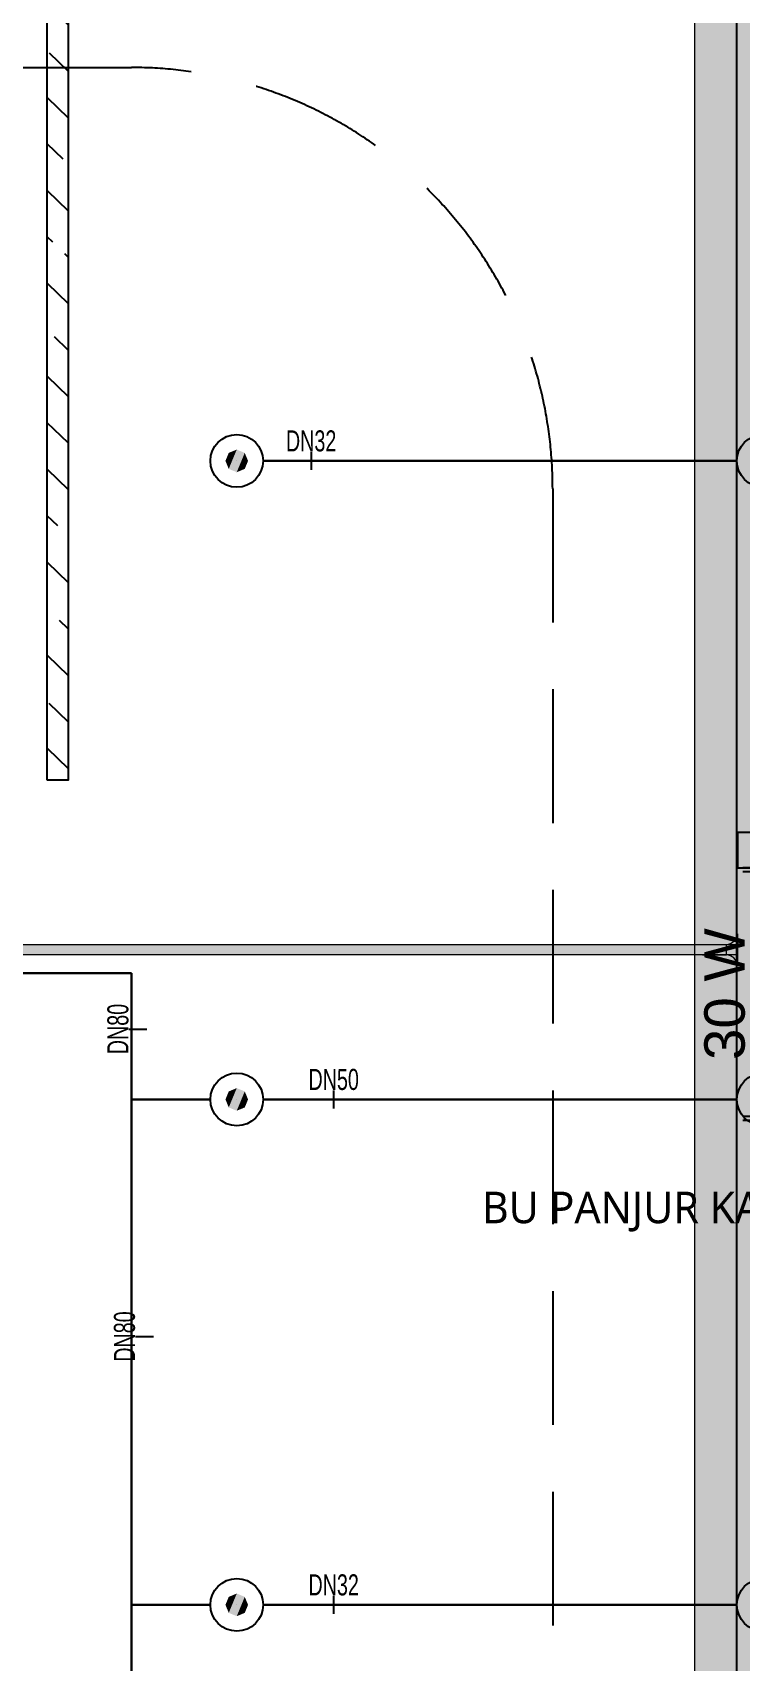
# Model space of a CAD drawing. Header units: millimetres. Extents: x -379292 to 1221486, y 92049 to 447512.
# Drawn here: x -118324 to -114963, y 164150 to 171884 of the extents above; entities that cross this region are included whole.
import ezdxf
from ezdxf import colors
from ezdxf.entities.mleader import LeaderData, LeaderLine
from ezdxf.enums import TextEntityAlignment as Align
from ezdxf.math import Vec2, Vec3

# ---------------------------------------------------------------- set-up
doc = ezdxf.new("R2010")
doc.units = ezdxf.units.MM
doc.linetypes.add('HIDDEN', pattern=[9.525, 6.35, -3.175])
for name, color, linetype in [('-M-YNGN-BORUID', 7, 'Continuous'), ('-M-YNGN-BORUUZUN', 7, 'Continuous'), ('-M-YNGN-BORUYUK', 7, 'Continuous'), ('-M-YNGN-SPR-YUK', 7, 'Continuous'), ('-M-YNGN-ZON4-CAP-', 7, 'Continuous'), ('-M-YNGN-ZON4-SPR-', 7, 'Continuous'), ('-M-YNGN-ZON6-CAP-', 7, 'Continuous'), ('-M-YNGN-ZON6-SPR-', 7, 'Continuous'), ('05_LOUVER TEXT', 2, 'Continuous'), ('05_SYMBOL', 2, 'Continuous'), ('08_LAMP', 4, 'Continuous'), ('E_CT_ZA', 6, 'Continuous')]:
    doc.layers.add(name, color=color, linetype=linetype)
doc.layers.add('-M-YNGN-SPR-CAPCIZGI', color=188, linetype='Continuous', plot=False)
for name, color, linetype, lineweight in [('-M-YNGN-ZON4', 3, 'SP', 30), ('-M-YNGN-ZON6', 2, 'SP', 30), ('E_CT_KA', 4, 'Continuous', 9), ('E_CT_KIRMIZI', 1, 'Continuous', 9)]:
    doc.layers.add(name, color=color, linetype=linetype, lineweight=lineweight)
doc.styles.add('CIZGI', font='tahoma.ttf', dxfattribs={"width": 0.8, "oblique": 20})
doc.styles.add('HCAD', font='HCAD.SHX', dxfattribs={"width": 0.8, "height": 0.2})
doc.styles.add('PIPESIZE', font='hcad.shx', dxfattribs={"width": 0.8})
doc.styles.add('SPR-NOT', font='romans.shx')
doc.styles.get("Standard").update_dxf_attribs({"font": 'segoeuil.ttf'})
doc.styles.add('YAZI-2', font='arial.ttf', dxfattribs={"height": 2})
doc.linetypes.add('SP', pattern='A,2,-0.1,["SP",CIZGI,S=0.14,R=0.2,X=0,Y=-0.07],-0.255', length=2.355)

# ---------------------------------------------------------------- blocks, each defined once
blk = doc.blocks.new('SP-C-UP-12')
at = {"ltscale": 10}
blk.add_line((0, 0), (0, 0), dxfattribs=at)
at = {"color": 1, "linetype": 'Continuous'}
blk.add_circle((0, 0), 12.5, dxfattribs=at)
at = {"ltscale": 10}
for points in [[(-5.37, 0), (-3.8, 3.8), (-3.8, -3.8), (0, 5.37)], [(-3.8, -3.8), (0, 5.37), (0, -5.37), (3.8, 3.8)], [(0, -5.37), (3.8, 3.8), (3.8, -3.8), (5.37, 0)]]:
    blk.add_solid(points, dxfattribs=at)
at = {"layer": '-M-YNGN-SPR-YUK', "style": 'SPR-NOT', "width": 0.5, "flags": 9}
for tag, p in [('YUK', (0, 17.77)), ('CAP', (0, 14.42)), ('TIP', (0.2, 10.78))]:
    blk.add_attdef(tag, text='', height=2.5, dxfattribs=at).set_placement(p, align=Align.MIDDLE_CENTER)
blk = doc.blocks.new('SPRKL100')
at = {"layer": '-M-YNGN-SPR-CAPCIZGI'}
blk.add_line((0, 0.431), (0, -0.431), dxfattribs=at)
at = {"layer": '-M-YNGN-BORUID', "color": 0, "style": 'HCAD', "width": 0.8, "flags": 1}
blk.add_attdef('DIC', text='', height=0.4, dxfattribs=at).set_placement((0, -1.693), align=Align.CENTER)
at = {"layer": '-M-YNGN-BORUUZUN', "color": 0, "style": 'HCAD', "width": 0.7}
blk.add_attdef('BOY', text='', height=0.8, dxfattribs=at).set_placement((0, -1.08), align=Align.CENTER)
at = {"layer": '-M-YNGN-BORUYUK', "color": 6, "style": 'PIPESIZE', "width": 0.8}
blk.add_attdef('YUK', text='', height=0.5, dxfattribs=at).set_placement((0, 1.866), align=Align.CENTER)
at = {"color": 0, "style": 'PIPESIZE', "width": 0.7}
blk.add_attdef('CAP', text='', height=1, dxfattribs=at).set_placement((0, 0.45), align=Align.CENTER)
blk = doc.blocks.new('A$C69E781E7')
at = {"layer": '-M-YNGN-ZON4', "ltscale": 500}
blk.add_line((-793.4, -7485.08), (-1018.4, -7485.08), dxfattribs=at)
at = {"layer": '-M-YNGN-ZON4-CAP-'}
ref = blk.add_blockref('SPRKL100', (-995.58, -7485.08), dxfattribs=dict(at, xscale=10, yscale=10, zscale=10))
ref.add_attrib('CAP', 'DN32', dxfattribs={"layer": '0', "color": 0, "height": 10, "style": 'PIPESIZE', "width": 0.7}).set_placement((-995.58, -7480.58), align=Align.CENTER)
at = {"layer": '-M-YNGN-ZON4-SPR-'}
for p in [(-1030.9, -7485.08), (-780.9, -7485.08)]:
    blk.add_blockref('SP-C-UP-12', p, dxfattribs=at)
blk = doc.blocks.new('A$C69E8D8A3')
at = {"layer": '-M-YNGN-ZON6', "ltscale": 500}
for p, q in [((-1888.51, 6524.38), (3763.99, 6524.38)), ((3763.99, 6524.38), (3763.99, 5278.03)), ((3801.49, 6464.38), (3763.99, 6464.38)), ((4051.49, 6464.38), (3826.49, 6464.38)), ((3801.49, 6224.38), (3763.99, 6224.38)), ((4051.49, 6224.38), (3826.49, 6224.38))]:
    blk.add_line(p, q, dxfattribs=at)
at = {"layer": '-M-YNGN-ZON6-CAP-'}
ref = blk.add_blockref('SPRKL100', (3767.03, 6497.8), dxfattribs=dict(at, xscale=10.00000000000001, yscale=10.00000000000001, zscale=10.00000000000001, rotation=90))
ref.add_attrib('CAP', 'DN80', dxfattribs={"layer": '0', "color": 0, "height": 10, "rotation": 90, "style": 'PIPESIZE', "width": 0.7}).set_placement((3762.53, 6497.8), align=Align.CENTER)
ref = blk.add_blockref('SPRKL100', (3860, 6464.38), dxfattribs=dict(at, xscale=10, yscale=10, zscale=10))
ref.add_attrib('CAP', 'DN50', dxfattribs={"layer": '0', "color": 0, "height": 10, "style": 'PIPESIZE', "width": 0.7}).set_placement((3860, 6468.88), align=Align.CENTER)
ref = blk.add_blockref('SPRKL100', (3770.15, 6351.79), dxfattribs=dict(at, xscale=10.00000000000001, yscale=10.00000000000001, zscale=10.00000000000001, rotation=90))
ref.add_attrib('CAP', 'DN80', dxfattribs={"layer": '0', "color": 0, "height": 10, "rotation": 90, "style": 'PIPESIZE', "width": 0.7}).set_placement((3765.65, 6351.79), align=Align.CENTER)
ref = blk.add_blockref('SPRKL100', (3860, 6224.38), dxfattribs=dict(at, xscale=10, yscale=10, zscale=10))
ref.add_attrib('CAP', 'DN32', dxfattribs={"layer": '0', "color": 0, "height": 10, "style": 'PIPESIZE', "width": 0.7}).set_placement((3860, 6228.88), align=Align.CENTER)
at = {"layer": '-M-YNGN-ZON6-SPR-', "rotation": 180}
for p in [(3813.99, 6464.38), (4063.99, 6464.38), (3813.99, 6224.38), (4063.99, 6224.38)]:
    blk.add_blockref('SP-C-UP-12', p, dxfattribs=at)
blk = doc.blocks.new('*U673')
h = blk.add_hatch()
h.set_pattern_fill('ANSI33', color=0, scale=50, angle=1, style=0)
h.paths.add_polyline_path([(-115493.9, 200), (1092.8, 200), (1092.8, 0), (-115493.9, 0)])
at = {"color": 0}
blk.add_lwpolyline([(-115493.9, 200), (1092.8, 200), (1092.8, 0), (-115493.9, 0)], close=True, dxfattribs=at)
at = {"ltscale": 25, "flags": 1}
for tag, p in [('YUKSEKLIK', (-228.6, -148.7)), ('KALINLIK', (-228.6, -213.3))]:
    blk.add_attdef(tag, p, '', height=50, dxfattribs=at)
blk = doc.blocks.new('*U720')
h = blk.add_hatch()
h.set_pattern_fill('ANSI33', color=0, scale=50, angle=1, style=0)
h.paths.add_polyline_path([(-71173.4, 600), (45488.7, 600), (45488.7, 0), (-71173.4, 0)])
at = {"color": 0}
blk.add_lwpolyline([(-71173.4, 600), (45488.7, 600), (45488.7, 0), (-71173.4, 0)], close=True, dxfattribs=at)
at = {"ltscale": 25, "flags": 1}
for tag, p in [('YUKSEKLIK', (-228.6, -148.7)), ('KALINLIK', (-228.6, -213.3))]:
    blk.add_attdef(tag, p, '', height=50, dxfattribs=at)
blk = doc.blocks.new('*U754')
h = blk.add_hatch()
h.set_pattern_fill('ANSI33', color=0, scale=50, angle=1, style=0)
h.paths.add_polyline_path([(-1903.7, 50), (57124.3, 50), (57124.3, 0), (-1903.7, 0)])
at = {"color": 0}
blk.add_lwpolyline([(-1903.7, 50), (57124.3, 50), (57124.3, 0), (-1903.7, 0)], close=True, dxfattribs=at)
at = {"ltscale": 25, "flags": 1}
for tag, p in [('YUKSEKLIK', (-228.6, -148.7)), ('KALINLIK', (-228.6, -213.3))]:
    blk.add_attdef(tag, p, '', height=50, dxfattribs=at)
blk = doc.blocks.new('*U262')
at = {"color": 0}
for p, q in [((-164, 164), (-50, 164)), ((-50, 164), (-50, 167)), ((-50, 167), (100, 167)), ((100, 167), (100, 164)), ((214, 164), (100, 164)), ((0, 0), (0, 114)), ((50, 114), (0, 114)), ((50, 0), (50, 114))]:
    blk.add_line(p, q, dxfattribs=at)
for centre, start, end in [((-50, 114), 0, 90), ((100, 114), 90, 180)]:
    blk.add_arc(centre, 50, start, end, dxfattribs=at)
blk = doc.blocks.new('*U928')
h = blk.add_hatch()
h.set_pattern_fill('ANSI33', color=0, scale=50, angle=1, style=0)
h.paths.add_polyline_path([(-3796.9, 100), (176.9, 100), (176.9, 0), (-3796.9, 0)])
at = {"color": 0}
blk.add_lwpolyline([(-3796.9, 100), (176.9, 100), (176.9, 0), (-3796.9, 0)], close=True, dxfattribs=at)
at = {"ltscale": 25, "flags": 1}
for tag, p in [('YUKSEKLIK', (-228.6, -148.7)), ('KALINLIK', (-228.6, -213.3))]:
    blk.add_attdef(tag, p, '', height=50, dxfattribs=at)
blk = doc.blocks.new('40 W SIVA ÜSTÜ ETANJ LED E 50')
at = {"layer": '08_LAMP'}
for p, q in [((-625, -100), (-625, 100)), ((-605, -100), (-605, 100)), ((605, -100), (605, 100)), ((625, -100), (625, 100)), ((-605, 15), (605, 15)), ((-605, -15), (605, -15))]:
    blk.add_line(p, q, dxfattribs=at)
blk.add_lwpolyline([(625, -125), (800, -125), (800, 125), (625, 125)], close=True, dxfattribs=at)
at = {"layer": '08_LAMP', "color": 2, "style": 'YAZI-2'}
blk.add_text('30 W', height=200, dxfattribs=at).set_placement((0, 90), align=Align.CENTER)
blk.add_text('E', height=125, dxfattribs=at).set_placement((712.5, 0), align=Align.MIDDLE)
blk = doc.blocks.new('OtoParkBodrumKatMimari')
at = {"layer": '05_SYMBOL', "color": 252, "linetype": 'HIDDEN', "ltscale": 100}
for points in [[(19400, 70900), (128500, 70900)], [(130500, 68900), (130500, 59000)]]:
    blk.add_lwpolyline(points, dxfattribs=at)
blk.add_lwpolyline([(130500, 68900, 0.414214), (128500, 70900)], format="xyb", dxfattribs=at)
at = {"layer": '05_LOUVER TEXT', "ltscale": 25}
ml = blk.add_multileader_mtext('Standard', dxfattribs=at)
ml.set_content('BU PANJUR KAPI OLARAK AÇILABİLİR OLACAK', color=256)
ml.set_leader_properties()
ml.build(insert=Vec2(0, 0))
ctx = ml.context
ctx.base_point, ctx.char_height, ctx.plane_origin = Vec3(130156.3, 65464.4), 150, Vec3(135130, 65455)
ctx.text_align_type = 2
notes = []
notes.append((ctx, [(0, (1, 1, 0), (134359, 65464.4), (-1, 0), 8, [(0, [(135130, 65455)], 0, [])])]))
ctx.mtext.insert, ctx.mtext.alignment, ctx.mtext.flow_direction = Vec3(134349, 65562.1), 3, 5
for ctx, leaders in notes:
    for number, flags, end, landing, length, lines in leaders:
        leader = LeaderData()
        leader.index, (leader.has_last_leader_line, leader.has_dogleg_vector, leader.attachment_direction) = number, flags
        leader.last_leader_point, leader.dogleg_vector, leader.dogleg_length = Vec3(end), Vec3(landing), length
        for number, points, colour, breaks in lines:
            line = LeaderLine()
            line.index, line.vertices, line.color, line.breaks = number, Vec3.list(points), colors.encode_raw_color(colour), breaks
            leader.lines.append(line)
        ctx.leaders.append(leader)

msp = doc.modelspace()

# ---------------------------------------------------------------- block references
at = {"color": 8}
msp.add_blockref('OtoParkBodrumKatMimari', (-246354.8, 100818.8), dxfattribs=at)

# ---------------------------------------------------------------- next in the draw order: block references
at = {"layer": '-M-YNGN-ZON4', "ltscale": 25, "xscale": 10, "yscale": 10, "zscale": 10}
msp.add_blockref('A$C69E781E7', (-107045.9, 244701.5), dxfattribs=at)
at = {"layer": '-M-YNGN-ZON6', "ltscale": 25, "xscale": 10, "yscale": 10, "zscale": 10}
msp.add_blockref('A$C69E8D8A3', (-155494.7, 102175), dxfattribs=at)
at = {"layer": '08_LAMP', "xscale": 0.9600000000000062, "yscale": 0.9600000000000062, "zscale": 0.9600000000000062, "rotation": 90}
msp.add_blockref('40 W SIVA ÜSTÜ ETANJ LED E 50', (-114856.4, 167318.8), dxfattribs=at)
at = {"layer": 'E_CT_KA', "color": 6, "rotation": 270}
msp.add_blockref('*U720', (-115179.8, 198889.2), dxfattribs=at)
at = {"layer": 'E_CT_KIRMIZI', "color": 2, "rotation": 270}
msp.add_blockref('*U262', (-115143.8, 167555.1), dxfattribs=at)
at = {"layer": 'E_CT_KIRMIZI', "color": 1, "rotation": 180}
msp.add_blockref('*U754', (-116880.6, 167555.1), dxfattribs=at)
at = {"layer": 'E_CT_ZA', "color": 30, "rotation": 90}
msp.add_blockref('*U673', (-114779.8, 268969.8), dxfattribs=at)
at = {"layer": 'E_CT_ZA', "color": 112, "rotation": 90}
msp.add_blockref('*U928', (-118154.8, 172131.9), dxfattribs=at)

doc.saveas('drawing.dxf')
